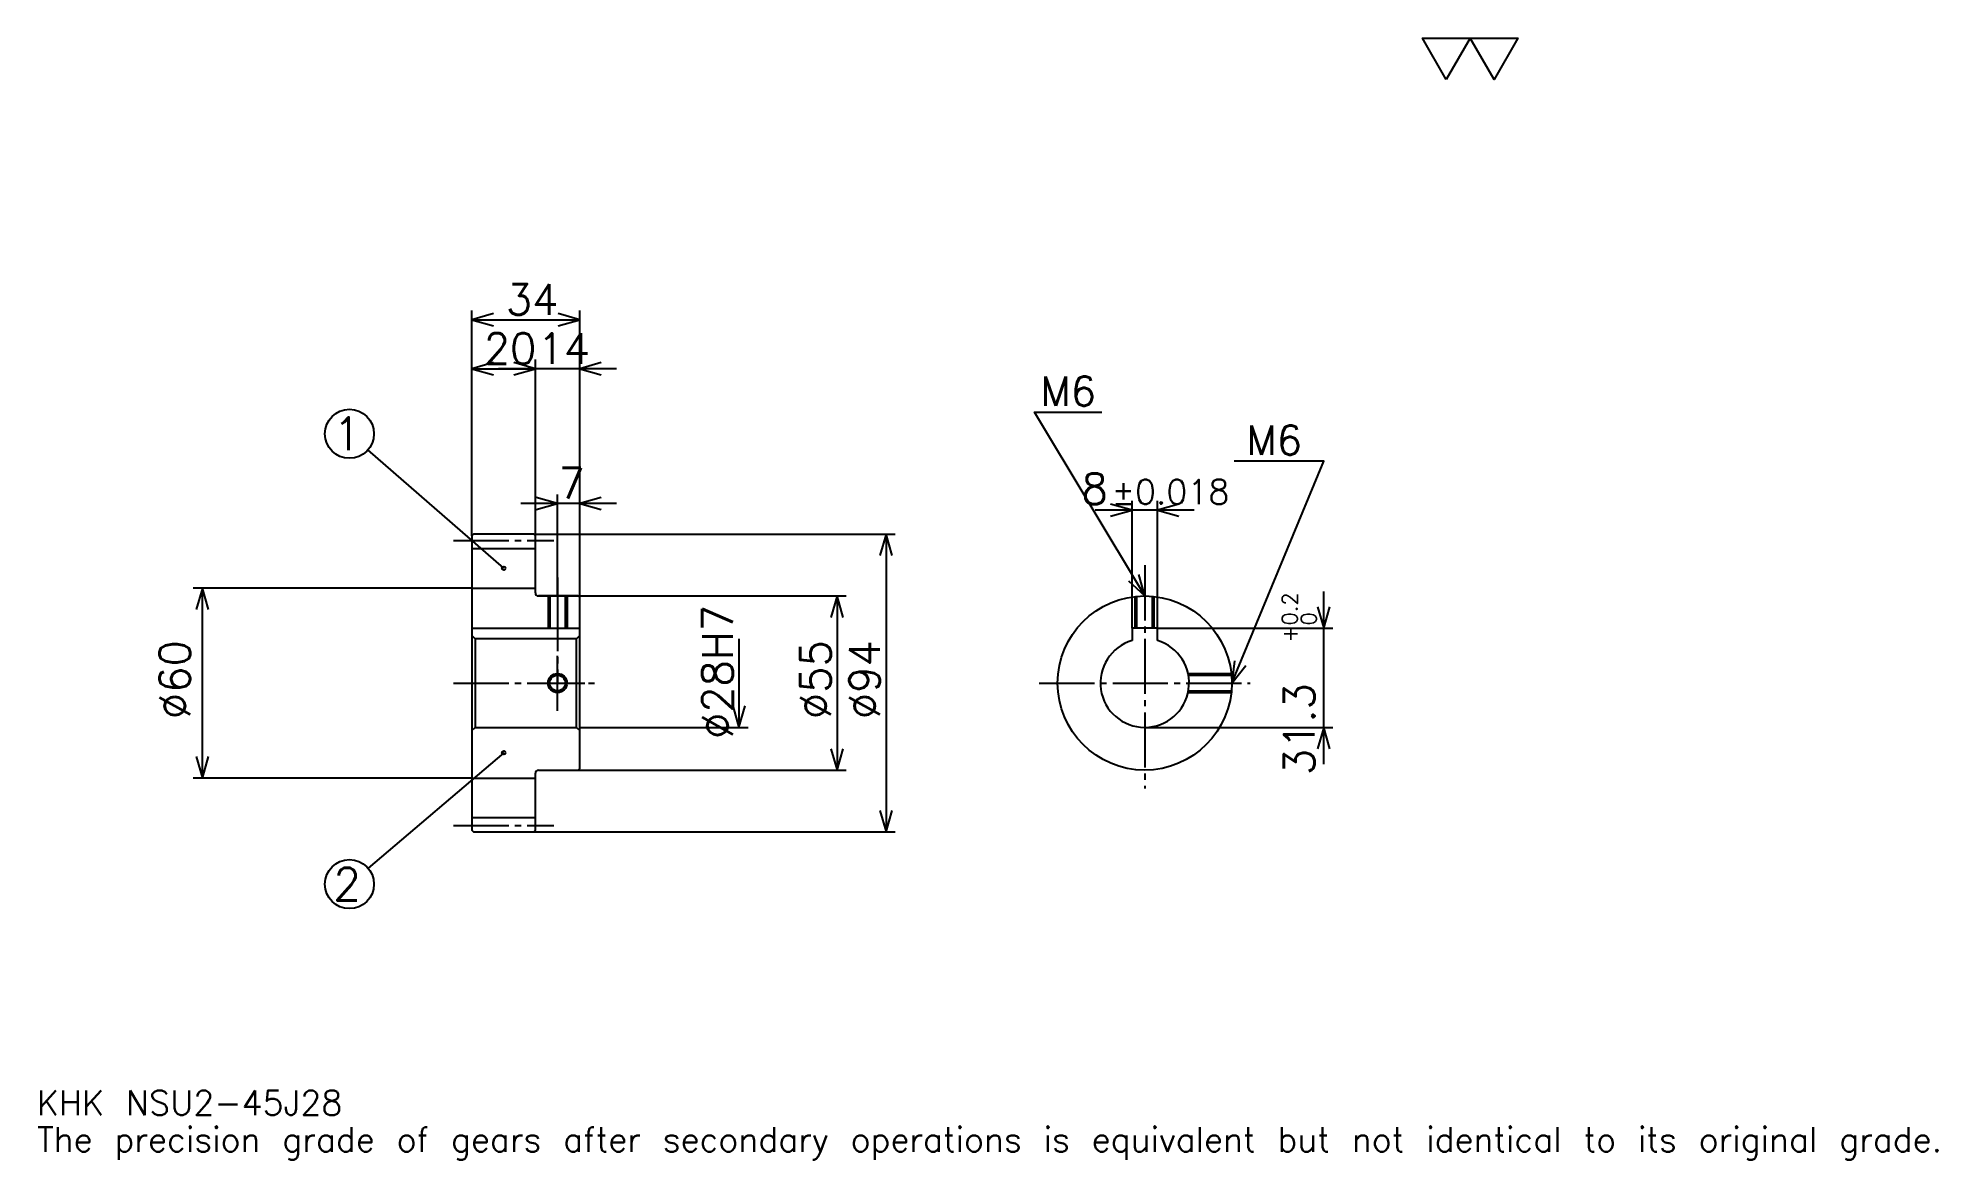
# Model space of a CAD drawing. Extents: x 20 to 620, y 7 to 361.
import ezdxf

# ---------------------------------------------------------------- set-up
doc = ezdxf.new("R2010")
doc.units = 0
doc.linetypes.add('DASHDOT', pattern=[23.217392, 17.413043, -1.934783, 1.934783, -1.934783])
doc.layers.get('0').update_dxf_attribs({"linetype": 'CONTINUOUS'})
doc.layers.add('DASHDOT', color=6, linetype='DASHDOT')
doc.styles.add('KANJI', font='TXT', dxfattribs={"bigfont": 'BIGFONT'})

msp = doc.modelspace()

# ---------------------------------------------------------------- linework, layer by layer
at = {"color": 5}
for p, q in [((156.717407, 204.684784), (156.717407, 275.304352)), ((156.717407, 272.402161), (190.717407, 272.402161)), ((190.717407, 204.684784), (190.717407, 275.304352)), ((176.717407, 204.684784), (176.717407, 259.826111)), ((156.717407, 256.92392), (176.717407, 256.92392)), ((202.326111, 256.92392), (165.108704, 256.92392)), ((166.717407, 193.934784), (123.855713, 231.295258)), ((183.717407, 204.684784), (183.717407, 217.260864)), ((202.326111, 214.358704), (172.108704, 214.358704)), ((384.739136, 212.271744), (353.521759, 212.271744)), ((365.130432, 174.984787), (365.130432, 215.17392)), ((373.130432, 174.984787), (373.130432, 215.17392)), ((156.717407, 204.184784), (156.717407, 204.684784)), ((176.217407, 204.684784), (190.717407, 204.684784)), ((176.717407, 204.184784), (176.717407, 204.684784)), ((183.717407, 185.184784), (183.717407, 204.684784)), ((183.717407, 185.184784), (183.717407, 204.684784)), ((190.717407, 204.684784), (290.358704, 204.684784)), ((190.717407, 184.684784), (190.717407, 204.684784)), ((287.456543, 204.684784), (287.456543, 110.684784)), ((156.717407, 187.684784), (68.684799, 187.684784)), ((71.586975, 127.684784), (71.586975, 187.684784)), ((425.652191, 132.07608), (425.652191, 186.593475)), ((177.717407, 185.184784), (190.717407, 185.184784)), ((190.717407, 185.184784), (274.880463, 185.184784)), ((271.978271, 185.184784), (271.978271, 130.184784)), ((373.130432, 174.984787), (428.554352, 174.984787)), ((241.021759, 171.684784), (241.021759, 143.684784)), ((190.717407, 143.684784), (243.923935, 143.684784)), ((369.130432, 143.684784), (428.554352, 143.684784)), ((166.717407, 135.684784), (123.91227, 99.208694)), ((156.717407, 127.684784), (68.684799, 127.684784)), ((177.717407, 130.184784), (190.717407, 130.184784)), ((190.717407, 130.184784), (274.880463, 130.184784)), ((176.217407, 110.684784), (190.717407, 110.684784)), ((190.717407, 110.684784), (290.358704, 110.684784))]:
    msp.add_line(p, q, dxfattribs=at)
at = {"color": 4}
for p, q in [((156.717407, 200.184784), (176.717407, 200.184784)), ((156.717407, 187.684784), (176.717407, 187.684784)), ((156.717407, 174.984787), (190.717407, 174.984787)), ((157.717407, 171.684784), (157.717407, 143.684784)), ((189.717407, 171.684784), (190.717407, 172.684784)), ((189.717407, 143.684784), (190.717407, 142.684784)), ((156.717407, 127.684784), (176.717407, 127.684784)), ((156.717407, 115.184784), (176.717407, 115.184784))]:
    msp.add_line(p, q, dxfattribs=at)
at = {"color": 7}
msp.add_lwpolyline([(464.347839, 348.260864), (456.802185, 361.339996), (486.984802, 361.339996), (479.439148, 348.260864), (471.893494, 361.339996), (464.347839, 348.260864)], dxfattribs=at)
at = {"color": 5}
for points in [[(163.489151, 274.336975), (156.717407, 272.402161), (163.489151, 270.467407)], [(183.945663, 270.467407), (190.717407, 272.402161), (183.945663, 274.336975)], [(163.489151, 258.858704), (156.717407, 256.92392), (163.489151, 254.989136)], [(169.945663, 254.989136), (176.717407, 256.92392), (169.945663, 258.858704)], [(169.945663, 254.989136), (176.717407, 256.92392), (169.945663, 258.858704)], [(197.489151, 258.858704), (190.717407, 256.92392), (197.489151, 254.989136)], [(369.130432, 185.184784), (334.304382, 243.228271), (355.586975, 243.228271)], [(396.630432, 157.684784), (425.652191, 227.75), (397.404358, 227.75)], [(176.945663, 212.42392), (183.717407, 214.358704), (176.945663, 216.293488)], [(197.489151, 216.293488), (190.717407, 214.358704), (197.489151, 212.42392)], [(358.358704, 210.33696), (365.130432, 212.271744), (358.358704, 214.206528)], [(379.902191, 214.206528), (373.130432, 212.271744), (379.902191, 210.33696)], [(289.391327, 197.91304), (287.456543, 204.684784), (285.521759, 197.91304)], [(363.987366, 189.996063), (369.130432, 185.184784), (367.305481, 191.986938)], [(73.521759, 180.91304), (71.586975, 187.684784), (69.652191, 180.91304)], [(273.913055, 178.41304), (271.978271, 185.184784), (270.043488, 178.41304)], [(423.717407, 181.756531), (425.652191, 174.984787), (427.586975, 181.756531)], [(397.434357, 164.681473), (396.630432, 157.684784), (401.009369, 163.200653)], [(239.086975, 150.456528), (241.021759, 143.684784), (242.956543, 150.456528)], [(427.586975, 136.91304), (425.652191, 143.684784), (423.717407, 136.91304)], [(69.652191, 134.456528), (71.586975, 127.684784), (73.521759, 134.456528)], [(270.043488, 136.956528), (271.978271, 130.184784), (273.913055, 136.956528)], [(285.521759, 117.456528), (287.456543, 110.684784), (289.391327, 117.456528)]]:
    msp.add_lwpolyline(points, dxfattribs=at)
at = {"color": 4}
for points in [[(176.717407, 186.184784), (176.717407, 204.184784), (176.217407, 204.684784), (157.217407, 204.684784), (156.717407, 204.184784), (156.717407, 142.684784)], [(177.717407, 130.184784), (190.217407, 130.184784), (190.717407, 130.684784), (190.717407, 184.684784), (190.217407, 185.184784), (177.717407, 185.184784)], [(180.717407, 185.184784), (180.717407, 174.984787)], [(181.257416, 185.184784), (181.257416, 174.984787)], [(186.177399, 185.184784), (186.177399, 174.984787)], [(186.717407, 185.184784), (186.717407, 174.984787)], [(366.130432, 174.984787), (366.130432, 185.02066)], [(366.670441, 174.984787), (366.670441, 185.074539)], [(371.590454, 174.984787), (371.590454, 185.074539)], [(372.130432, 174.984787), (372.130432, 185.02066)], [(373.130432, 171.101196), (373.130432, 174.984787), (365.130432, 174.984787), (365.130432, 171.101196)], [(156.717407, 142.684784), (157.717407, 143.684784), (189.717407, 143.684784), (189.717407, 171.684784), (157.717407, 171.684784), (156.717407, 172.684784)], [(382.805237, 160.684784), (396.466309, 160.684784)], [(382.912628, 160.144791), (396.520203, 160.144791)], [(382.805237, 154.684784), (396.466309, 154.684784)], [(382.912628, 155.224777), (396.520203, 155.224777)], [(156.717407, 142.684784), (156.717407, 111.184784), (157.217407, 110.684784), (176.217407, 110.684784), (176.717407, 111.184784), (176.717407, 129.184784)]]:
    msp.add_lwpolyline(points, dxfattribs=at)
at = {"color": 5}
for centre, radius in [((118.021759, 236.380432), 7.73913), ((166.717407, 193.934784), 0.580435), ((166.717407, 135.684784), 0.580435), ((118.021759, 94.189133), 7.73913)]:
    msp.add_circle(centre, radius, dxfattribs=at)
at = {"color": 4}
for centre, radius in [((369.130432, 157.684784), 27.5), ((183.717407, 157.684784), 2.46)]:
    msp.add_circle(centre, radius, dxfattribs=at)
at = {"color": 7}
msp.add_circle((183.717407, 157.684784), 3, dxfattribs=at)
at = {"color": 4}
for centre, radius, start, end in [((177.717407, 186.184784), 1, 180, 270), ((369.130432, 157.684784), 14, 106.601549926, 73.398450074), ((177.717407, 129.184784), 1, 90, 180)]:
    msp.add_arc(centre, radius, start, end, dxfattribs=at)
at = {"layer": 'DASHDOT', "color": 7}
for p, q in [((150.913055, 202.684784), (182.521759, 202.684784)), ((369.130432, 194.858704), (369.130432, 124.380432)), ((183.717407, 185.184784), (183.717407, 157.684784)), ((150.913055, 157.684784), (196.521759, 157.684784)), ((335.826111, 157.684784), (402.434814, 157.684784)), ((150.913055, 112.684784), (182.521759, 112.684784))]:
    msp.add_line(p, q, dxfattribs=at)
for points in [[(183.717407, 190.989136), (183.717407, 169.180435)], [(183.717407, 148.880432), (183.717407, 166.489136)], [(174.913055, 157.684784), (192.521759, 157.684784)]]:
    msp.add_lwpolyline(points, dxfattribs=at)

# ---------------------------------------------------------------- texts
at = {"color": 7, "style": 'KANJI'}
for s, height, p in [('34', 9.673913, (167.429367, 273.950012)), ('20', 9.673913, (160.429367, 258.471741)), ('14', 9.673913, (177.429367, 258.471741)), ('M6', 9.286957, (336.239136, 245.163055)), ('1', 10.318841, (112.862335, 231.221008)), ('M6', 9.286957, (401.273926, 229.684784)), ('7', 9.673913, (184.07338, 215.906525)), ('8', 9.673913, (349.16156, 214.206528)), ('%%p0.018', 7.73913, (358.737549, 214.206528)), ('2', 10.318841, (112.862335, 89.029709)), ('KHK NSU2-45J28', 7.73913, (19.347826, 21.282608)), ('The precision grade of gears after secondary operations is equivalent but not identical to its original grade.', 7.73913, (19.347826, 9.673913))]:
    msp.add_text(s, height=height, dxfattribs=at).set_placement(p)
for s, height, p in [('%%c28H7', 9.673913, (239.086975, 140.029892)), ('0.2', 4.836957, (417.332642, 175.910904)), ('+', 4.836957, (417.332642, 170.493515)), ('0', 4.836957, (423.330444, 175.910904)), ('%%c60', 9.673913, (67.717407, 146.317932)), ('%%c55', 9.673913, (270.043488, 146.317932)), ('%%c94', 9.673913, (285.521759, 146.317932)), ('31.3', 9.673913, (422.750031, 128.620987))]:
    msp.add_text(s, height=height, rotation=90, dxfattribs=at).set_placement(p)

doc.saveas('drawing.dxf')
